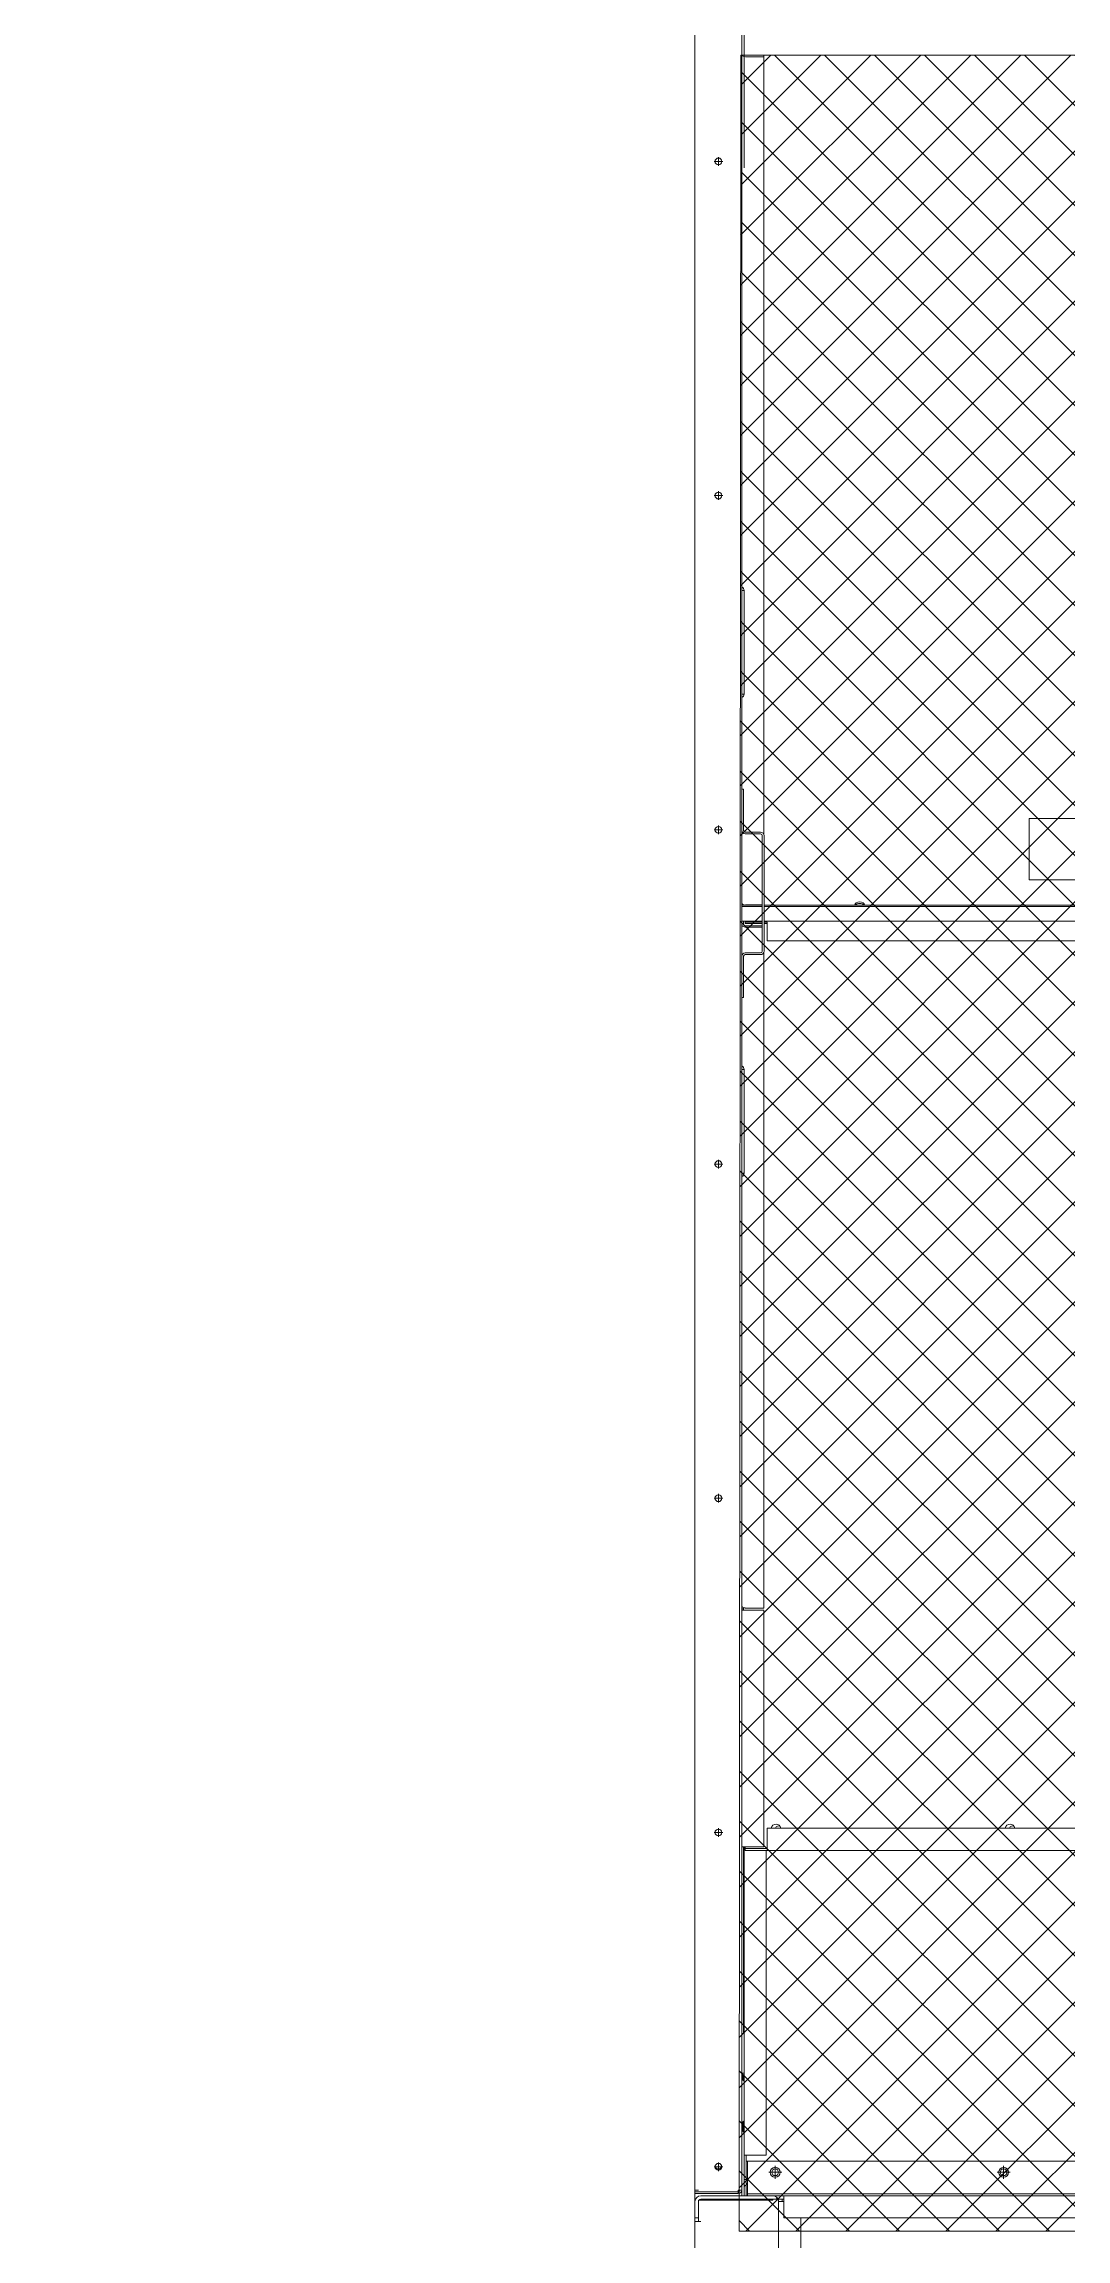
# Model space of a CAD drawing. Header units: millimetres. Extents: x 18793 to 48201, y 11745 to 32540.
# Drawn here: x 37226 to 38143, y 19439 to 21409 of the extents above; entities that cross this region are included whole.
import ezdxf
from ezdxf import colors
from ezdxf.entities.mleader import LeaderData, LeaderLine
from ezdxf.math import Vec2, Vec3

# ---------------------------------------------------------------- set-up
doc = ezdxf.new("R2010")
doc.units = ezdxf.units.MM
doc.layers.add('냉각탑_dim', color=1, linetype='Continuous')
doc.styles.get("Standard").update_dxf_attribs({"font": 'arial.ttf'})

# ---------------------------------------------------------------- blocks, each defined once
blk = doc.blocks.new('2')
at = {"lineweight": 5}
h = blk.add_hatch(dxfattribs=at)
h.set_pattern_fill('ANSI37', scale=10)
h.set_pattern_definition([(45, (-1210487.993, -413670.1), (-22.4506403, 22.4506403), []), (135, (-1210487.993, -413670.1), (-22.4506403, -22.4506403), [])])
h.paths.add_polyline_path([(38185.2, 19446), (38181.3, 21399.2), (37851.3, 21399.2), (37850, 19446)])
at = {"color": 7, "lineweight": 20, "ltscale": 0.280701}
for p, q in [((37810.2, 19482.9), (37810.2, 22526.2)), ((37852.2, 19482.9), (37852.2, 22524.7)), ((37854.2, 21706.4), (37854.2, 21297.9)), ((37852.2, 19482.9), (37852.2, 21478.8)), ((41064, 21399.2), (37852.2, 21399.2)), ((37855.5, 21399.1), (37872, 21399.1)), ((37872, 21397.7), (37872, 21399.1)), ((37855.5, 21397.7), (37872, 21397.7)), ((37872, 21397.7), (37872, 20699.9)), ((37827.3, 21303.8), (37835.1, 21303.8)), ((37831.2, 21307.7), (37831.2, 21299.9)), ((37831.2, 21007.7), (37831.2, 20999.9)), ((37827.3, 21003.8), (37835.1, 21003.8)), ((37852.2, 20918.7), (37854.2, 20918.7)), ((37854.2, 20918.7), (37854.2, 20825.7)), ((37852.2, 20825.7), (37854.2, 20825.7)), ((37853.8, 20740.2), (37852.2, 20740.2)), ((37853.8, 20703.3), (37853.8, 20740.2)), ((38110.2, 20658.9), (38110.2, 20713.9)), ((38185.5, 20713.9), (38110.2, 20713.9)), ((37827.3, 20703.8), (37835.1, 20703.8)), ((37831.2, 20707.7), (37831.2, 20699.9)), ((37869.1, 20701.8), (37855.3, 20701.8)), ((37869.1, 20700.2), (37855.3, 20700.2)), ((37870.6, 20698.7), (37870.6, 20594.9)), ((37872.2, 20698.7), (37872.2, 20594.9)), ((38185.5, 20658.9), (38110.2, 20658.9)), ((37852.2, 20636.3), (37870.6, 20636.3)), ((37852.2, 20634.9), (37870.6, 20634.9)), ((37854, 20636.3), (37854, 20636.6)), ((37870.6, 20636.4), (37855.5, 20636.4)), ((37872.2, 20636.3), (38185.5, 20636.3)), ((37872.2, 20634.9), (38185.5, 20634.9)), ((37870.6, 20621.7), (37852.2, 20621.7)), ((37853.6, 20618.7), (37853.6, 20621.7)), ((37855.1, 20619.8), (37855.1, 20621.7)), ((37855.1, 20620.9), (37870.6, 20620.9)), ((37870.6, 20619.8), (37855.1, 20619.8)), ((37870.6, 20617.6), (37855.1, 20617.6)), ((37870.6, 20616.5), (37855.1, 20616.5)), ((38185.5, 20621.7), (37872.2, 20621.7)), ((37872.2, 20620.9), (37875.1, 20620.9)), ((37875.1, 20619.8), (37872.2, 20619.8)), ((37875.1, 20620.9), (37875.1, 20616.5)), ((37875.1, 20604.2), (37875.1, 20616.5)), ((37869.1, 20593.4), (37855.3, 20593.4)), ((37855.3, 20591.8), (37869.1, 20591.8)), ((37872, 20593.7), (37872, 20005.3)), ((38185.5, 20604.2), (37875.1, 20604.2)), ((37853.8, 20590.3), (37853.8, 20553.4)), ((37853.8, 20553.4), (37852.2, 20553.4)), ((37852.2, 20488.7), (37854.2, 20488.7)), ((37854.2, 20488.7), (37854.2, 20395.7)), ((37827.3, 20403.8), (37835.1, 20403.8)), ((37831.2, 20407.7), (37831.2, 20399.9)), ((37852.2, 20395.7), (37854.2, 20395.7)), ((37827.3, 20103.8), (37835.1, 20103.8)), ((37831.2, 20107.7), (37831.2, 20099.9)), ((37810.2, 20001.6), (37810.2, 20001.6)), ((37852.3, 20006.6), (37852.2, 20006.6)), ((37853.6, 20004.7), (37852.2, 20004.7)), ((37853.6, 20005.6), (37853.6, 20003.5)), ((37872, 20005.3), (37855.1, 20005.3)), ((37872, 20003.5), (37855.1, 20003.5)), ((37872, 20003.5), (37872, 19790.9)), ((37810.2, 19995.3), (37810.2, 19995.3)), ((37827.3, 19803.8), (37835.1, 19803.8)), ((37831.2, 19807.7), (37831.2, 19799.9)), ((37875.1, 19807.8), (38185.5, 19807.8)), ((37875.1, 19807.8), (37875.1, 19790.9)), ((37853.6, 19790.9), (37853.6, 19790.9)), ((37853.8, 19790.9), (37853.8, 19623.4)), ((37854.2, 19788.8), (37854.2, 19790.9)), ((37854.2, 19788.8), (37854.2, 19514.2)), ((37855.1, 19788.8), (37854.2, 19788.8)), ((37872, 19790.9), (37855.1, 19790.9)), ((37872, 19790.9), (37855.1, 19790.9)), ((37855.1, 19787.8), (37855.1, 19790.9)), ((37855.1, 19789.4), (37875.1, 19789.4)), ((37875.1, 19787.8), (37855.1, 19787.8)), ((37855.1, 19787.8), (38185.5, 19787.8)), ((37874.2, 19787.8), (37874.2, 19514.2)), ((37875.1, 19787.8), (37875.1, 19790.9)), ((37852.2, 19623.4), (37853.8, 19623.4)), ((37854.2, 19587.8), (37852.2, 19587.8)), ((37852.5, 19586.5), (37852.5, 19580.8)), ((37853.2, 19582.3), (37853.2, 19586.4)), ((37854, 19586.4), (37854, 19580.8)), ((37852.2, 19581.3), (37852.5, 19580.8)), ((37853.2, 19582.3), (37852.5, 19580.8)), ((37853.2, 19582.3), (37854, 19580.8)), ((37854.2, 19581.3), (37854, 19580.8)), ((37852.2, 19544.3), (37852.5, 19544.8)), ((37852.2, 19535.3), (37852.5, 19534.8)), ((37852.5, 19534.8), (37852.5, 19544.8)), ((37853.2, 19543.3), (37852.5, 19544.8)), ((37853.2, 19536.3), (37852.5, 19534.8)), ((37853.2, 19543.3), (37854, 19544.8)), ((37853.2, 19543.3), (37853.2, 19536.3)), ((37853.2, 19536.3), (37854, 19534.8)), ((37854, 19534.8), (37854, 19544.8)), ((37854.2, 19544.3), (37854, 19544.8)), ((37854.2, 19535.3), (37854, 19534.8)), ((37831.2, 19507.7), (37831.2, 19499.9)), ((37854.2, 19484.4), (37854.2, 19514.2)), ((37874.2, 19514.2), (37854.2, 19514.2)), ((37856.2, 19514.2), (37856.2, 19488.8)), ((37857.2, 19508.8), (37856.2, 19508.8)), ((37857.2, 19508.8), (38165.2, 19508.8)), ((37857.2, 19508.8), (37857.2, 19477.8)), ((37810.2, 19472.6), (37810.2, 19499.8)), ((37827.3, 19503.8), (37835.1, 19503.8)), ((37854.2, 19492.2), (37856.2, 19492.2)), ((37856.2, 19488.8), (37857.2, 19488.8)), ((37856.2, 19477.8), (37856.2, 19487.8)), ((37857.2, 19487.8), (37856.2, 19487.8)), ((37876.4, 19498.8), (37888.1, 19498.8)), ((37882.2, 19504.7), (37882.2, 19493)), ((38081.4, 19498.8), (38093.1, 19498.8)), ((38087.2, 19504.7), (38087.2, 19493)), ((37810.2, 19482.9), (37813.3, 19482.9)), ((37810.2, 19481.4), (37849.1, 19481.4)), ((37810.2, 19481.4), (37849.1, 19481.4)), ((37810.2, 19479.8), (37810.2, 19472.6)), ((37810.2, 19479.8), (37849.1, 19479.8)), ((37810.2, 19472.6), (37810.2, 19454.6)), ((37813.4, 19473.7), (37880, 19473.7)), ((37813.4, 19473.7), (37813.4, 19454.6)), ((37815.4, 19477.8), (41063.2, 19477.8)), ((37880, 19474.6), (37815.4, 19474.6)), ((37852.2, 19482.9), (37849.1, 19482.9)), ((37849.1, 19479.8), (37849.1, 19482.9)), ((37852.2, 19482.9), (37852.2, 19477.8)), ((37852.2, 19474.6), (37852.2, 19473.7)), ((37854.2, 19477.8), (37854.2, 19484.4)), ((37854.2, 19473.7), (37854.2, 19474.6)), ((37856.2, 19473.7), (37856.2, 19474.6)), ((38932.2, 19479.4), (37857.2, 19479.4)), ((37884.6, 19474.6), (37880, 19474.6)), ((37880, 19473.7), (37880, 19474.6)), ((37884.3, 19475.6), (37882.9, 19474.6)), ((37885.2, 19472.7), (37885.2, 19474.6)), ((37885.2, 19474.6), (37888.4, 19474.6)), ((37889.9, 19472.6), (37885.2, 19472.6)), ((37885.2, 19472.6), (37885.2, 19333)), ((37888.4, 19474.6), (37888.4, 19472.6)), ((37889.9, 19474.6), (37888.4, 19474.6)), ((37889.9, 19457.8), (37889.9, 19477.8)), ((37810.2, 19457.8), (37813.4, 19457.8)), ((37810.2, 19454.6), (37810.2, 19351)), ((37810.2, 19454.6), (37815.4, 19454.6)), ((37813.4, 19457.8), (37813.4, 19454.6)), ((37813.4, 19454.6), (37815.4, 19454.6)), ((41030.5, 19457.8), (37889.9, 19457.8)), ((37905.2, 19457.8), (37905.2, 19349.8))]:
    blk.add_line(p, q, dxfattribs=at)
at = {"color": 0, "lineweight": 20}
blk.add_lwpolyline([(37851.3, 21399.2), (38181.3, 21399.2), (38185.2, 19446), (37850, 19446)], close=True, dxfattribs=at)
at = {"color": 7, "lineweight": 20, "ltscale": 0.280701}
for centre, radius in [((37831.2, 21303.8), 3), ((37831.2, 21003.8), 3), ((37831.2, 20703.8), 3), ((37831.2, 20403.8), 3), ((37831.2, 20103.8), 3), ((37831.2, 19803.8), 3), ((37831.2, 19503.8), 3), ((37882.2, 19498.8), 4.5), ((37882.2, 19498.8), 3), ((38087.2, 19498.8), 4.5), ((38087.2, 19498.8), 3)]:
    blk.add_circle(centre, radius, dxfattribs=at)
for centre, radius, start, end in [((37813.3, 21148.7), 3.1, 179.7879, 180), ((37850.7, 20918.7), 3.5, 0, 64.6227), ((37850.7, 20825.7), 3.5, 295.3773, 0), ((37855.3, 20703.3), 3.1, 180.6855, 270), ((37855.3, 20703.3), 1.5, 180, 270), ((37869.1, 20698.7), 3.1, 0, 90), ((37869.1, 20698.7), 1.5, 0, 90), ((37855.3, 20590.3), 3.1, 90, 179.3145), ((37855.3, 20590.3), 1.5, 90, 180), ((37869.1, 20594.9), 1.5, 270, 0), ((37869.1, 20594.9), 3.1, 270, 0), ((37850.7, 20488.7), 3.5, 0, 64.6227), ((37850.7, 20395.7), 3.5, 295.3773, 0), ((37813.3, 20194.9), 3.1, 180, 180.2121), ((37813.3, 20186.7), 3.1, 179.8097, 180), ((37813.6, 19824.4), 3.4, 179.8235, 180), ((37885.2, 19806.8), 3, 62.3709, 159.7606), ((38095.2, 19806.8), 3, 62.3709, 159.7606), ((37857.4, 19584.6), 3.2, 179.2603, 180), ((37857.6, 19584.4), 3.4, 179.1621, 180), ((37859.4, 19582.6), 5.2, 179.2749, 180), ((37831.2, 19504.8), 3, 189.6002, 350.4148), ((37815.4, 19472.6), 5.2, 90, 180), ((37815.4, 19472.6), 2, 90, 146.6329), ((37849.1, 19482.9), 1.5, 270, 0), ((37849.1, 19482.9), 3.1, 270, 0), ((37880, 19472.6), 5.2, 0, 90)]:
    blk.add_arc(centre, radius, start, end, dxfattribs=at)
at = {"color": 7, "lineweight": 20, "ltscale": 0.280701, "extrusion": (0, 0, -1)}
for centre, major_axis, ratio, start_param, end_param in [((37855.5, 21400.1), (-3.5, 0), 0.681998, 4.712389, 5.885735), ((37855.5, 21400.1), (-1.5, 0), 0.681998, 4.712389, 5.1553), ((37855.5, 20638.7), (-3.5, 0), 0.681998, 4.712389, 5.89934), ((37958, 20636.1), (-4.5, 0), 0.681998, 0.067303, 3.074289), ((37958, 20634.6), (-4.5, 0), 0.681998, 0.575031, 2.566562), ((37855.1, 20618.7), (-3.1, 0), 0.681998, 4.712389, 5.875374), ((37855.1, 20618.7), (-1.5, 0), 0.681998, 4.712389, 6.283185), ((37855.1, 20007.5), (-3.1, 0), 0.681998, 4.712389, 5.87507), ((37855.1, 20003.5), (-3.1, 0), 0.000436, 0.405984, 1.570796), ((37883, 19806.8), (-4.5, 0), 1, 0.228118, 2.913474), ((38093, 19806.8), (-4.5, 0), 1, 0.228118, 2.913474), ((37855.1, 19790.9), (-3.1, 0), 0.000436, 0.405984, 1.570796), ((37855.1, 19790.9), (3.1, 0), 0.000436, 1.570796, 2.73559), ((37855.1, 19790.9), (-1.5, 0), 0.000436, 0, 1.570796), ((37855.1, 19790.9), (1.5, 0), 0.000436, 1.570796, 3.141593), ((37958, 19787.8), (4.5, 0), 0.000436, 3.141622, 6.283214), ((37958, 19787.8), (4.5, 0), 0.000436, 2.070796, 3.141622), ((37958, 19787.8), (4.5, 0), 0.000436, 0.000029, 2.070796), ((37855, 19626.2), (-1.2, 0), 0.087156, 0, 0.84107), ((37855, 19586.6), (2.8, 0), 0.087156, 1.860548, 3.125958), ((37857.6, 19484.4), (3.4, 0), 0.999978, 3.141593, 4.287999), ((37857.6, 19479.4), (3.4, 0), 0.999978, 3.141593, 3.159016)]:
    blk.add_ellipse(centre, major_axis=major_axis, ratio=ratio, start_param=start_param, end_param=end_param, dxfattribs=at)
at = {"color": 7, "lineweight": 20, "ltscale": 0.280701}
blk.add_open_spline([(37884.6, 19474.6), (37884.8, 19474.2), (37885, 19473.8), (37885.2, 19473.4), (37885.2, 19473), (37885.2, 19472.6)], degree=5, dxfattribs=at)

msp = doc.modelspace()

# ---------------------------------------------------------------- block references
msp.add_blockref('2', (0, 0))

# ---------------------------------------------------------------- leaders
at = {"layer": '냉각탑_dim', "lineweight": -3}
ml = msp.add_multileader_mtext('Standard', dxfattribs=at)
ml.set_content('')
ml.set_leader_properties(color=256)
ml.build(insert=Vec2(0, 0))
ml.multileader.update_dxf_attribs({"text_right_attachment_type": 6, "dogleg_length": 5, "arrow_head_size": 199.5, "scale": 30})
ctx = ml.context
ctx.base_point, ctx.scale, ctx.char_height, ctx.arrow_head_size, ctx.landing_gap_size, ctx.plane_origin = Vec3(37225.9, 17991.1), 30, 7.18, 199.5, 3.59, Vec3(38730.8, 18316.8)
ctx.right_attachment, ctx.text_align_type = 6, 2
notes = []
notes.append((ctx, [(0, (1, 1, 0), (37425.4, 17991.1), (-1, 0), 199.5, [(0, [(38600.7, 19813.7)], 0, [])])]))
ctx.mtext, ml.multileader.dxf.content_type = None, 0
for ctx, leaders in notes:
    for number, flags, end, landing, length, lines in leaders:
        leader = LeaderData()
        leader.index, (leader.has_last_leader_line, leader.has_dogleg_vector, leader.attachment_direction) = number, flags
        leader.last_leader_point, leader.dogleg_vector, leader.dogleg_length = Vec3(end), Vec3(landing), length
        for number, points, colour, breaks in lines:
            line = LeaderLine()
            line.index, line.vertices, line.color, line.breaks = number, Vec3.list(points), colors.encode_raw_color(colour), breaks
            leader.lines.append(line)
        ctx.leaders.append(leader)

doc.saveas('drawing.dxf')
